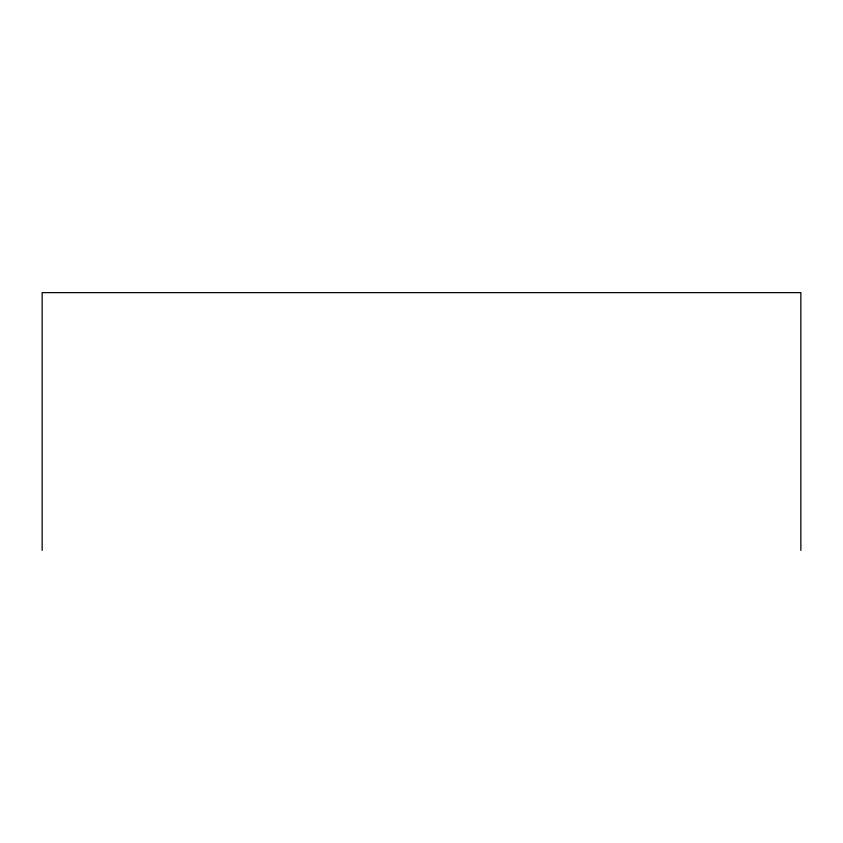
<?xml version="1.0" encoding="UTF-8"?>
<svg xmlns="http://www.w3.org/2000/svg" width="843" height="843" viewBox="0 0 843 843"><rect width="100%" height="100%" fill="white"/><g stroke="black" fill="none" stroke-linecap="round" stroke-linejoin="round"><path stroke-width="1.26" d="M800.85 550.374L800.85 292.626L42.15 292.626L42.15 550.374"/></g></svg>
